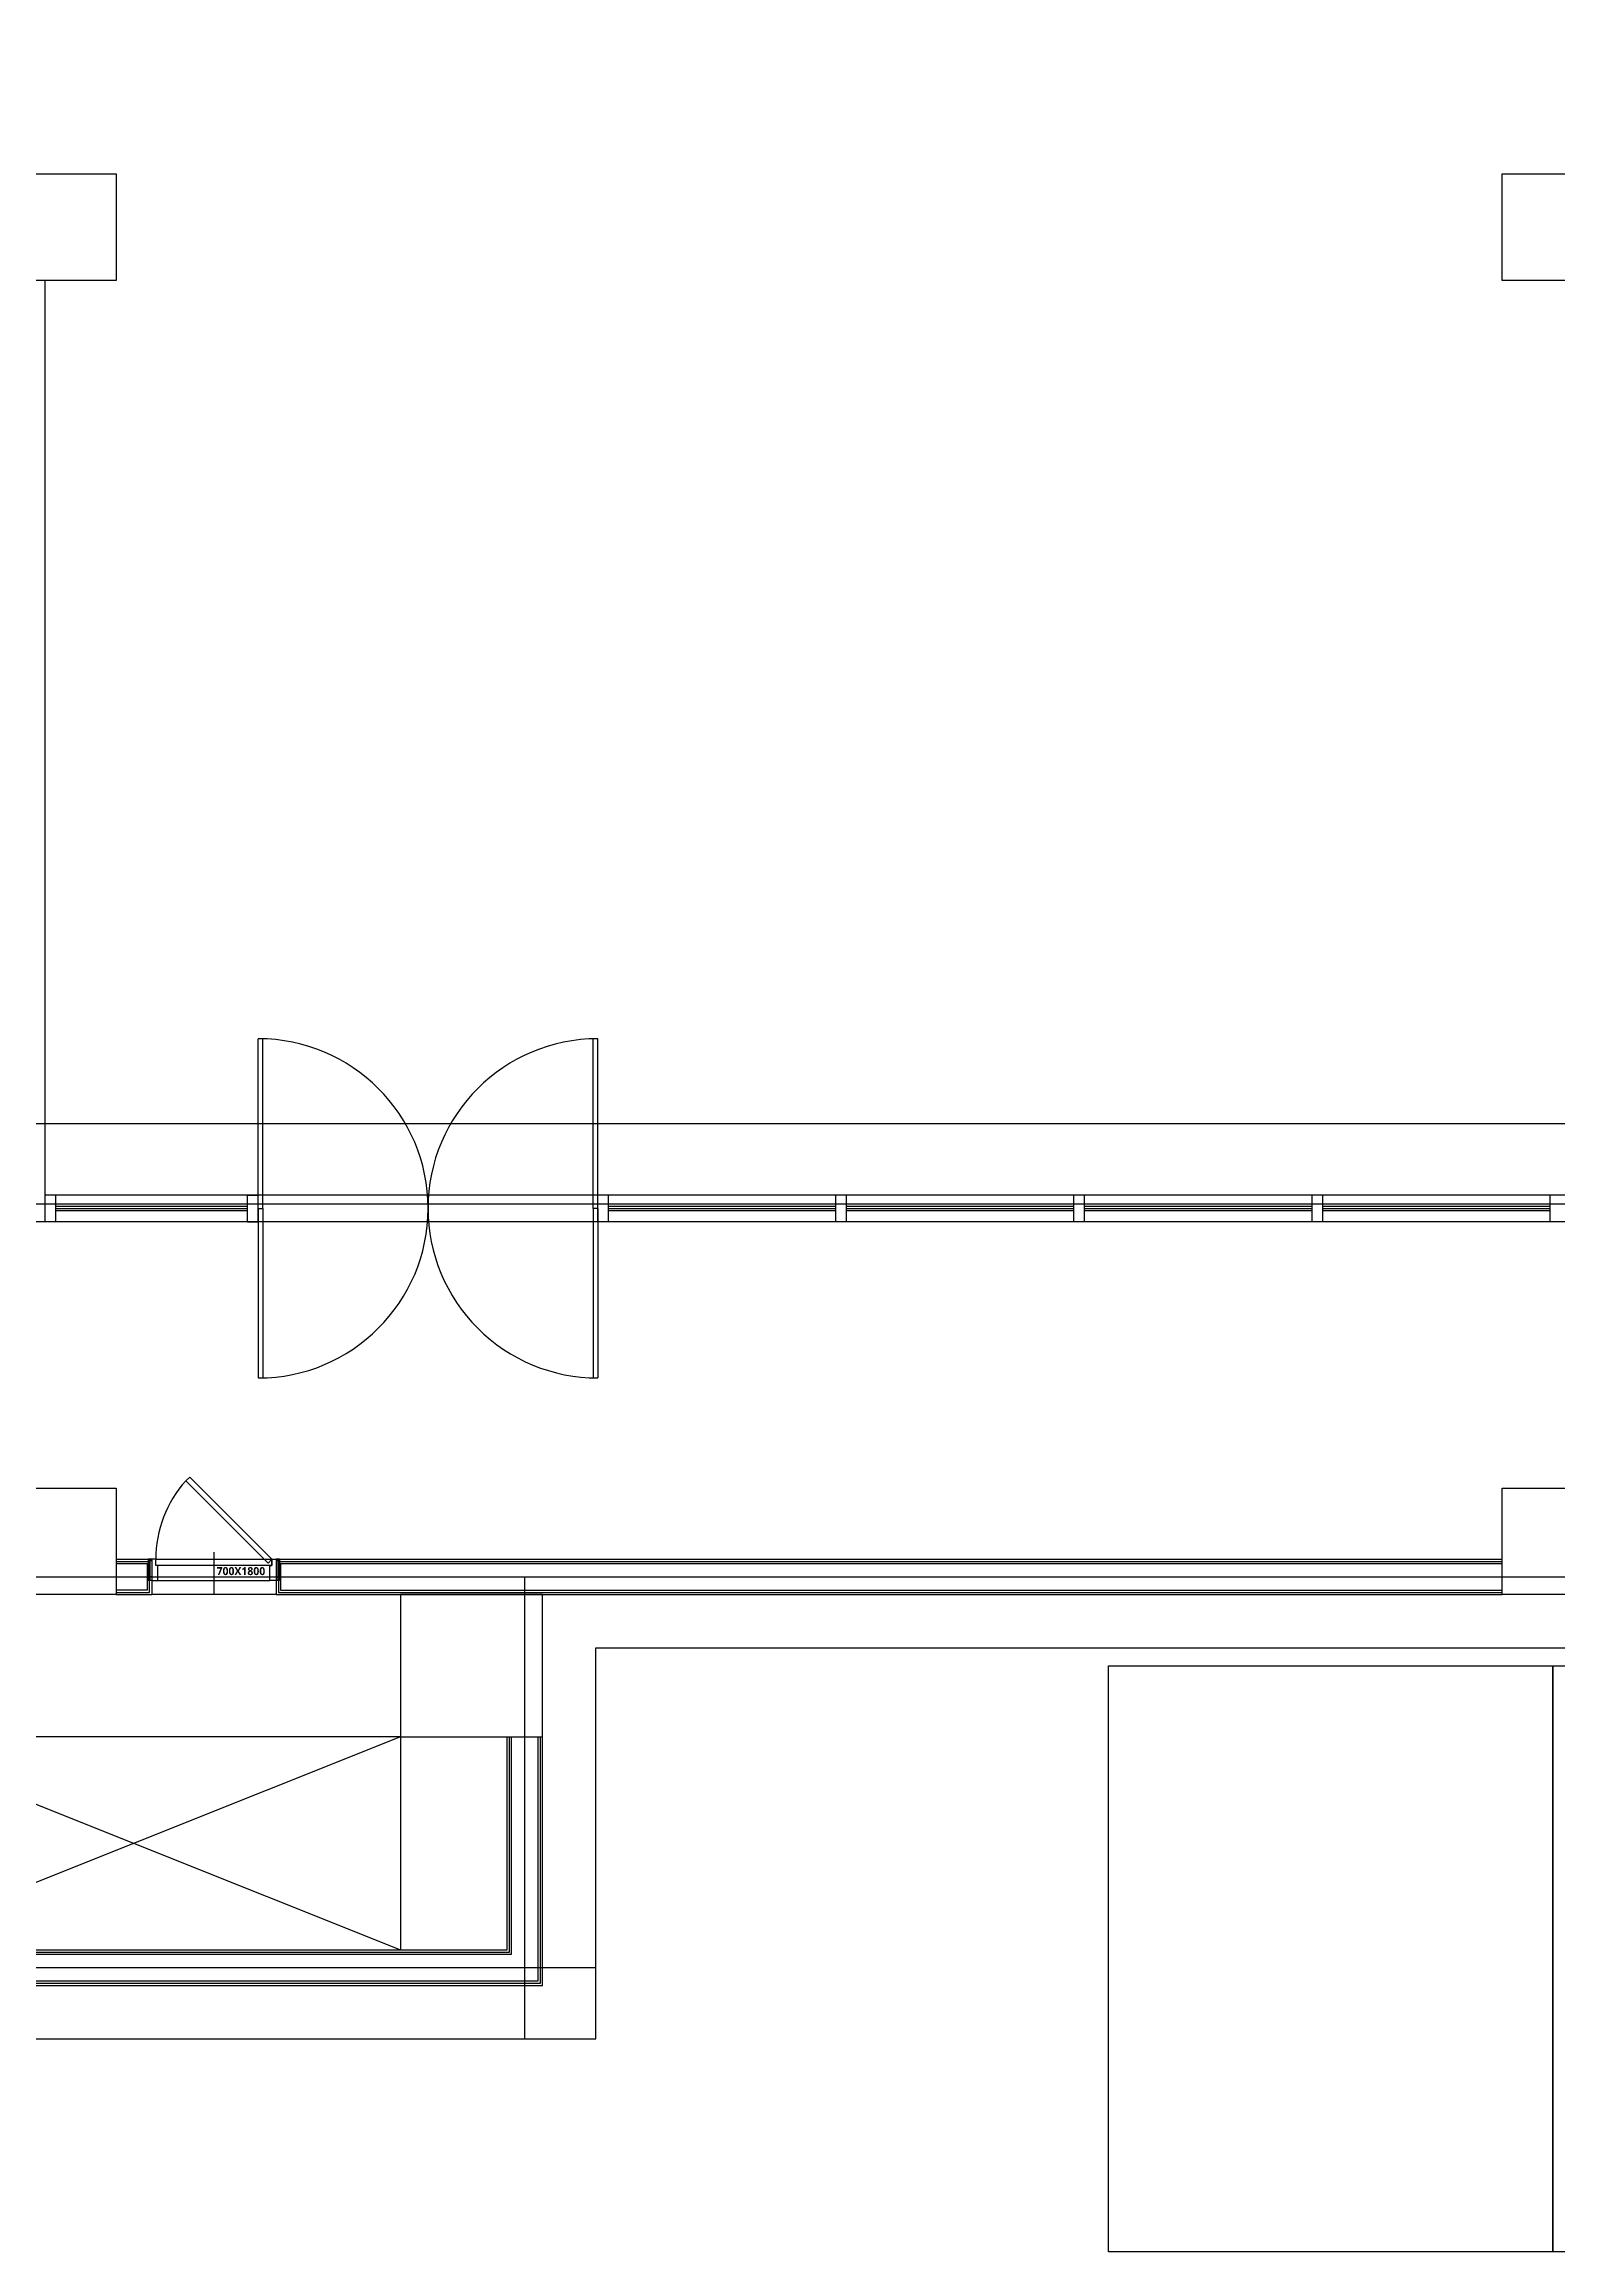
# Model space of a CAD drawing. Header units: millimetres. Extents: x 0 to 356400, y 0 to 68257.
# Drawn here: x 65434 to 65774.5, y 6545.9 to 7043.1 of the extents above; entities that cross this region are included whole.
import ezdxf
from ezdxf.enums import TextEntityAlignment as Align

# ---------------------------------------------------------------- set-up
doc = ezdxf.new("R2010")
doc.units = ezdxf.units.MM
doc.header["$LTSCALE"] = 75
doc.layers.add('8', color=8, linetype='Continuous')
doc.layers.add('G(그리드1)', color=185, linetype='Continuous', plot=False)
doc.styles.add('SHP-나눔bo', font='')
doc.styles.get('SHP-나눔bo').set_extended_font_data('NanumGothic', bold=True)

# ---------------------------------------------------------------- blocks, each defined once
blk = doc.blocks.new('G$C7369CDF7')
at = {"layer": '8'}
for p, q in [((16730, 5950), (16730, 45750)), ((14630, 15770), (14630, 38250)), ((14580, 34380), (14580, 20550)), ((14730, 34380), (14730, 20550)), ((17130, 23650), (17130, 33550)), ((17230, 29034), (17230, 31534)), ((20530, 31534), (20530, 29034)), ((8830, 28750), (8830, 29350)), ((9430, 29350), (9430, 28750)), ((16230, 28750), (16230, 29350)), ((16830, 29350), (16830, 28750)), ((14730, 29020), (14580, 29020)), ((14643, 27740), (14643, 29020)), ((14655, 27740), (14655, 29020)), ((14667, 27740), (14667, 29020)), ((17230, 29034), (20530, 29034)), ((17230, 26534), (17230, 29034)), ((20530, 29034), (17230, 29034)), ((20530, 29034), (20530, 26534)), ((9430, 28750), (8830, 28750)), ((16830, 28750), (16230, 28750)), ((16630, 21850), (16630, 28750)), ((16643, 21863), (16643, 28750)), ((16655, 21875), (16655, 28750)), ((16805, 21875), (16805, 28750)), ((16818, 21863), (16818, 28750)), ((16830, 21850), (16830, 28750)), ((14730, 27740), (14580, 27740)), ((14730, 27680), (14580, 27680)), ((14643, 26400), (14643, 27680)), ((14655, 26400), (14655, 27680)), ((14667, 26400), (14667, 27680)), ((20530, 26534), (17230, 26534)), ((14730, 26400), (14580, 26400)), ((14730, 26340), (14580, 26340)), ((14643, 25060), (14643, 26340)), ((14655, 25060), (14655, 26340)), ((14667, 25060), (14667, 26340)), ((14730, 25060), (14580, 25060)), ((14730, 25000), (14580, 25000)), ((14643, 23720), (14643, 25000)), ((14655, 23720), (14655, 25000)), ((14667, 23720), (14667, 25000)), ((14655, 23660, -103000), (13700, 23660, -103000)), ((14655, 23635, -103000), (13701, 23635, -103000)), ((14580, 23720, -103000), (14580, 23660, -103000)), ((14730, 23720, -103000), (14580, 23720, -103000)), ((14730, 23660, -103000), (14580, 23660, -103000)), ((14655, 23660, -103000), (15610, 23660, -103000)), ((14655, 23660, -103000), (14655, 23635, -103000)), ((14655, 23635, -103000), (15610, 23635, -103000)), ((14730, 23720, -103000), (14730, 23660, -103000)), ((19330, 23650), (17130, 23650)), ((18930, 11550), (18930, 23650)), ((19330, 11550), (19330, 23650)), ((19330, 23250), (16730, 23250)), ((17630, 23350), (16830, 23350)), ((16830, 23350), (16830, 22550)), ((19030, 23350), (17630, 23350)), ((17630, 22550), (17630, 23350)), ((19018, 23338), (17630, 23338)), ((19005, 23325), (17630, 23325)), ((19005, 11550), (19005, 23325)), ((19018, 11550), (19018, 23338)), ((19030, 11550), (19030, 23350)), ((18855, 23175), (17630, 23175)), ((18843, 23163), (17630, 23163)), ((18830, 23150), (17630, 23150)), ((18830, 11550), (18830, 23150)), ((18843, 11550), (18843, 23163)), ((18855, 11550), (18855, 23175)), ((16830, 21850), (16830, 22550)), ((16830, 22550), (17630, 22550)), ((17630, 22550), (18830, 22550)), ((17630, 22550), (17630, 12950)), ((17630, 22550), (17630, 19550)), ((17630, 19550), (18830, 22550)), ((17630, 22550), (18830, 19550)), ((14655, 21775, -103000), (13701, 21775, -103000)), ((14655, 21775, -103000), (15610, 21775, -103000)), ((14655, 21750, -103000), (14655, 21775, -103000)), ((16168, 21365), (16630, 21827)), ((16189, 21342), (16652, 21805)), ((16630, 21870), (16630, 21850)), ((16630, 21870), (16750, 21870)), ((16630, 21860), (16750, 21860)), ((16630, 21850), (16830, 21850)), ((16630, 21827), (16630, 21850)), ((16630, 21850), (16750, 21850)), ((16630, 21850), (16750, 21850)), ((16630, 21827), (16652, 21805)), ((16665, 21827), (16630, 21827)), ((16630, 21827), (16665, 21827)), ((16630, 21173), (16630, 21827)), ((16640, 21870), (16640, 21850)), ((16643, 21863), (16818, 21863)), ((16655, 21875), (16805, 21875)), ((16665, 21815), (16665, 21827)), ((16665, 21827), (16665, 21173)), ((16750, 21815), (16665, 21815)), ((16730, 21870), (16730, 21850)), ((16750, 21870), (16750, 21850)), ((16750, 21850), (16750, 21815)), ((16750, 21168), (16750, 21815)), ((16830, 21850), (16830, 21150)), ((14655, 21750, -103000), (13700, 21750, -103000)), ((14580, 21690, -103000), (14580, 21750, -103000)), ((14730, 21750, -103000), (14580, 21750, -103000)), ((14730, 21690, -103000), (14580, 21690, -103000)), ((14643, 20610), (14643, 21690)), ((14655, 21750, -103000), (15610, 21750, -103000)), ((14655, 20610), (14655, 21690)), ((14667, 20610), (14667, 21690)), ((14730, 21690, -103000), (14730, 21750, -103000)), ((16590, 21500), (16829, 21500)), ((16168, 21365), (16189, 21342)), ((16665, 21173), (16630, 21173)), ((16630, 21173), (16630, 21150)), ((16665, 21173), (16630, 21173)), ((16630, 21150), (16830, 21150)), ((16630, 20950), (16630, 21150)), ((16630, 21150), (16630, 21130)), ((16630, 21150), (16750, 21150)), ((16630, 21140), (16750, 21140)), ((16640, 21150), (16750, 21150)), ((16640, 21150), (16640, 21130)), ((16818, 21138), (16643, 21138)), ((16643, 20950), (16643, 21138)), ((16665, 21185), (16665, 21173)), ((16750, 21185), (16665, 21185)), ((16730, 21150), (16730, 21130)), ((16750, 21150), (16750, 21185)), ((16750, 21150), (16750, 21130)), ((16818, 20950), (16818, 21138)), ((16830, 20950), (16830, 21150)), ((16630, 21130), (16750, 21130)), ((16655, 20950), (16655, 21125)), ((16655, 21125), (16805, 21125)), ((16805, 21125), (16805, 20950)), ((8830, 20350), (8830, 20950)), ((8830, 20950), (9430, 20950)), ((9430, 20950), (9430, 20350)), ((16230, 20950), (16830, 20950)), ((16230, 20350), (16230, 20950)), ((16830, 20950), (16830, 20350)), ((14730, 20550), (9430, 20550)), ((14730, 20610), (14580, 20610)), ((14730, 20550), (14730, 16650))]:
    blk.add_line(p, q, dxfattribs=at)
for centre, radius, start, end in [((14655, 23660, -103000), 955, 180, 270), ((14655, 23660, -103000), 955, 270, 0), ((14655, 21750, -103000), 955, 90, 180), ((14655, 21750, -103000), 955, 0, 90), ((16633, 21841), 668, 228.3916, 269.7655)]:
    blk.add_arc(centre, radius, start, end, dxfattribs=at)
at = {"layer": '8', "style": 'SHP-나눔bo'}
blk.add_text('700X1800', height=45, rotation=90, dxfattribs=at).set_placement((16720, 21652), align=Align.CENTER)

msp = doc.modelspace()

# ---------------------------------------------------------------- linework, layer by layer
at = {"layer": 'G(그리드1)'}
for points in [[(80125, 59300), (53525, 59300), (53525, 6800), (80125, 6800)], [(80125, 59300), (56225, 59300), (56225, 6800), (80125, 6800)]]:
    msp.add_lwpolyline(points, close=True, dxfattribs=at)

# ---------------------------------------------------------------- block references
at = {"xscale": 0.04000000000000001, "yscale": 0.04000000000000001, "zscale": 0.04000000000000001, "rotation": 270}
msp.add_blockref('G$C7369CDF7', (64612.17, 7367.09), dxfattribs=at)

doc.saveas('drawing.dxf')
